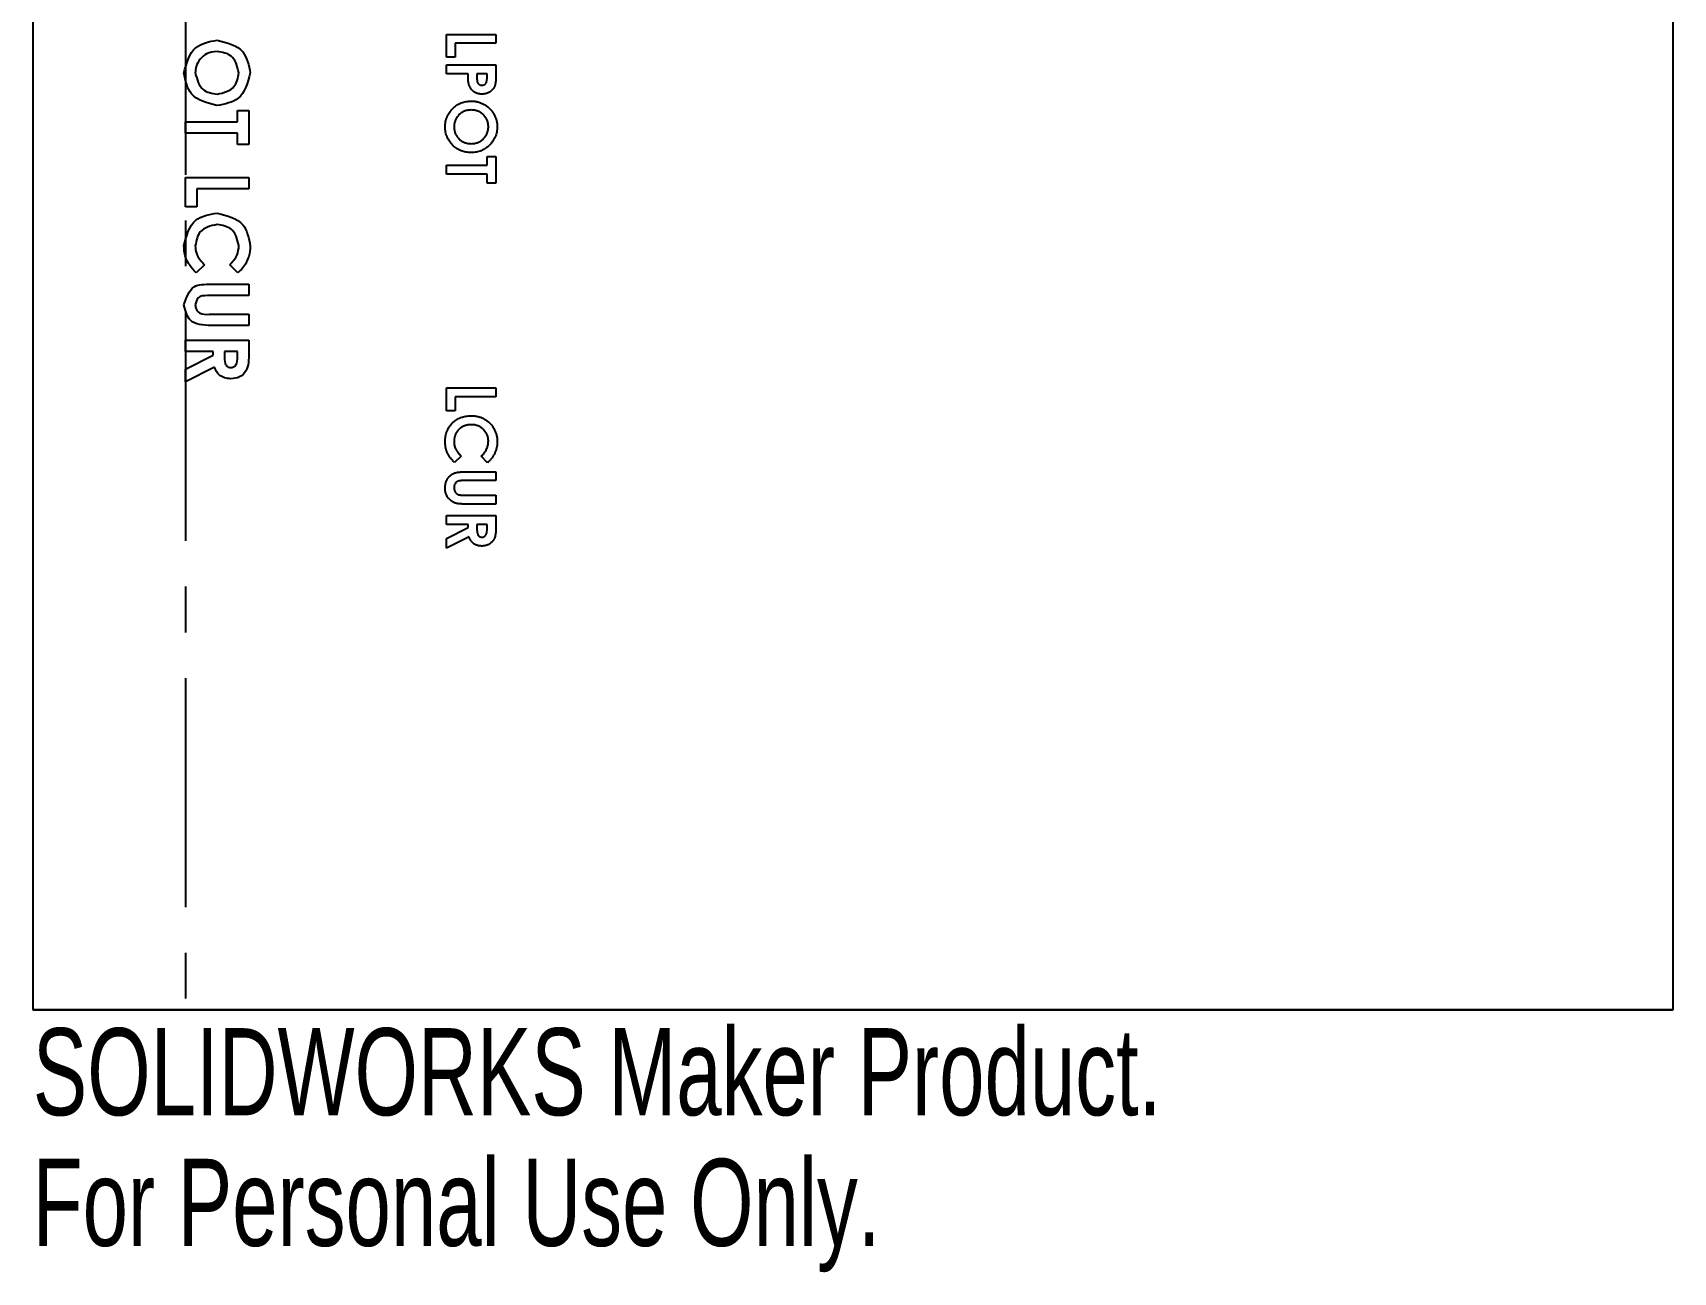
# Model space of a CAD drawing. Header units: millimetres. Extents: x -1295 to -1204, y -914 to -779.
# Drawn here: x -1295.2 to -1204.2, y -913.9 to -845.2 of the extents above; entities that cross this region are included whole.
import ezdxf

# ---------------------------------------------------------------- set-up
doc = ezdxf.new("R2010")
doc.units = ezdxf.units.MM
doc.linetypes.add('CENTERX2', pattern=[20.32, 12.7, -2.54, 2.54, -2.54])
doc.styles.add('SLDTEXTSTYLE0', font='TXT', dxfattribs={"width": 0.7})

msp = doc.modelspace()

# ---------------------------------------------------------------- linework, layer by layer
at = {"color": 7, "linetype": 'Continuous', "lineweight": 25}
for p, q in [((-1295.195, -779.37), (-1295.195, -899.37)), ((-1204.195, -899.37), (-1204.195, -779.37)), ((-1272.25, -845.245), (-1269.5, -845.245)), ((-1272.25, -846.514), (-1272.25, -845.245)), ((-1269.5, -845.245), (-1269.5, -845.738)), ((-1269.5, -845.738), (-1271.756, -845.738)), ((-1271.756, -845.738), (-1271.756, -846.514)), ((-1271.756, -846.514), (-1272.25, -846.514)), ((-1272.25, -847.431), (-1272.25, -846.937)), ((-1272.25, -846.937), (-1269.5, -846.937)), ((-1269.5, -846.937), (-1269.5, -847.488)), ((-1271.051, -847.431), (-1272.25, -847.431)), ((-1269.994, -847.431), (-1270.558, -847.431)), ((-1270.558, -847.431), (-1270.558, -847.605)), ((-1270.281, -848.065), (-1270.281, -848.065)), ((-1270.048, -847.936), (-1270.048, -847.936)), ((-1269.994, -847.586), (-1269.994, -847.431)), ((-1270.874, -848.947), (-1270.874, -848.947)), ((-1272.32, -850.384), (-1272.32, -850.384)), ((-1269.429, -850.38), (-1269.429, -850.38)), ((-1270.877, -851.309), (-1270.877, -851.309)), ((-1272.25, -853.001), (-1272.25, -852.508)), ((-1272.25, -852.508), (-1269.994, -852.508)), ((-1269.994, -852.014), (-1269.5, -852.014)), ((-1269.994, -852.508), (-1269.994, -852.014)), ((-1269.5, -852.014), (-1269.5, -853.495)), ((-1269.994, -853.001), (-1272.25, -853.001)), ((-1269.994, -853.495), (-1269.994, -853.001)), ((-1269.5, -853.495), (-1269.994, -853.495)), ((-1272.25, -864.857), (-1269.5, -864.857)), ((-1272.25, -866.126), (-1272.25, -864.857)), ((-1269.5, -865.351), (-1271.756, -865.351)), ((-1271.756, -865.351), (-1271.756, -866.126)), ((-1269.5, -864.857), (-1269.5, -865.351)), ((-1271.756, -866.126), (-1272.25, -866.126)), ((-1270.871, -866.408), (-1270.871, -866.408)), ((-1272.32, -867.836), (-1272.32, -867.836)), ((-1269.429, -867.844), (-1269.429, -867.844)), ((-1271.427, -868.655), (-1271.796, -869.006)), ((-1271.427, -868.655), (-1271.427, -868.655)), ((-1269.977, -869.017), (-1270.323, -868.655)), ((-1270.323, -868.655), (-1270.323, -868.655)), ((-1271.141, -869.511), (-1269.5, -869.511)), ((-1271.141, -869.511), (-1271.141, -869.511)), ((-1269.5, -869.511), (-1269.5, -870.004)), ((-1272.32, -870.412), (-1272.32, -870.412)), ((-1269.5, -870.004), (-1271.289, -870.004)), ((-1271.224, -870.815), (-1269.5, -870.815)), ((-1271.224, -870.815), (-1271.224, -870.815)), ((-1269.5, -870.815), (-1269.5, -871.309)), ((-1269.5, -871.309), (-1271.141, -871.309)), ((-1272.25, -871.944), (-1269.5, -871.944)), ((-1272.25, -872.437), (-1272.25, -871.944)), ((-1271.051, -872.437), (-1272.25, -872.437)), ((-1272.25, -873.211), (-1271.051, -872.605)), ((-1271.051, -872.605), (-1271.051, -872.437)), ((-1269.994, -872.437), (-1270.558, -872.437)), ((-1270.558, -872.437), (-1270.558, -872.629)), ((-1269.994, -872.605), (-1269.994, -872.437)), ((-1269.5, -871.944), (-1269.5, -872.519)), ((-1270.995, -873.125), (-1272.25, -873.759)), ((-1272.25, -873.759), (-1272.25, -873.211)), ((-1295.195, -899.37), (-1204.195, -899.37)), ((-1204.195, -899.37), (-1295.195, -899.37))]:
    msp.add_line(p, q, dxfattribs=at)
at = {"color": 7, "linetype": 'CENTERX2'}
msp.add_line((-1286.719, -779.37), (-1286.719, -899.37), dxfattribs=at)
at = {"color": 7, "linetype": 'Continuous'}
for p, q in [((-1283.847, -850.094), (-1283.847, -849.466)), ((-1283.847, -849.466), (-1283.219, -849.466)), ((-1283.219, -849.466), (-1283.219, -851.351)), ((-1286.719, -850.722), (-1286.719, -850.094)), ((-1286.719, -850.094), (-1283.847, -850.094)), ((-1283.847, -850.722), (-1286.719, -850.722)), ((-1283.847, -851.351), (-1283.847, -850.722)), ((-1283.219, -851.351), (-1283.847, -851.351)), ((-1286.719, -854.806), (-1286.719, -853.19)), ((-1286.719, -853.19), (-1283.219, -853.19)), ((-1283.219, -853.19), (-1283.219, -853.819)), ((-1283.219, -853.819), (-1286.09, -853.819)), ((-1286.09, -853.819), (-1286.09, -854.806)), ((-1286.09, -854.806), (-1286.719, -854.806)), ((-1285.671, -858.025), (-1286.14, -858.471)), ((-1283.826, -858.485), (-1284.266, -858.025)), ((-1283.219, -859.742), (-1285.496, -859.742)), ((-1285.307, -859.113), (-1283.219, -859.113)), ((-1283.219, -859.113), (-1283.219, -859.742)), ((-1285.412, -860.774), (-1283.219, -860.774)), ((-1283.219, -860.774), (-1283.219, -861.402)), ((-1283.219, -861.402), (-1285.307, -861.402)), ((-1286.719, -862.838), (-1286.719, -862.21)), ((-1286.719, -862.21), (-1283.219, -862.21)), ((-1283.219, -862.21), (-1283.219, -862.942)), ((-1285.193, -862.838), (-1286.719, -862.838)), ((-1286.719, -863.822), (-1285.193, -863.051)), ((-1285.193, -863.051), (-1285.193, -862.838)), ((-1284.565, -862.838), (-1284.565, -863.083)), ((-1283.847, -862.838), (-1284.565, -862.838)), ((-1283.847, -863.052), (-1283.847, -862.838)), ((-1285.121, -863.713), (-1286.719, -864.521)), ((-1286.719, -864.521), (-1286.719, -863.822))]:
    msp.add_line(p, q, dxfattribs=at)
for points, knots in [([(-1286.808, -847.391), (-1286.662, -846.837), (-1286.398, -845.84), (-1285.407, -845.648), (-1284.967, -845.562)], [0, 0, 0, 0, 0.556348, 1, 1, 1, 1]), ([(-1284.976, -846.19), (-1285.18, -846.211), (-1285.544, -846.247), (-1285.799, -846.507), (-1285.911, -846.621)], [0, 0, 0, 0, 0.559366, 1, 1, 1, 1]), ([(-1283.757, -847.377), (-1283.854, -847.011), (-1284.028, -846.353), (-1284.684, -846.24), (-1284.976, -846.19)], [0, 0, 0, 0, 0.5562023, 1, 1, 1, 1]), ([(-1284.967, -845.562), (-1284.413, -845.706), (-1283.418, -845.964), (-1283.218, -846.95), (-1283.129, -847.387)], [0, 0, 0, 0, 0.556892, 1, 1, 1, 1]), ([(-1285.911, -846.621), (-1285.998, -846.752), (-1286.153, -846.987), (-1286.172, -847.266), (-1286.18, -847.389)], [0, 0, 0, 0, 0.559367, 1, 1, 1, 1]), ([(-1284.979, -849.197), (-1285.531, -849.057), (-1286.521, -848.805), (-1286.72, -847.825), (-1286.808, -847.391)], [0, 0, 0, 0, 0.5572271, 1, 1, 1, 1]), ([(-1286.18, -847.389), (-1286.082, -847.75), (-1285.905, -848.398), (-1285.258, -848.516), (-1284.971, -848.569)], [0, 0, 0, 0, 0.556352, 1, 1, 1, 1]), ([(-1283.129, -847.387), (-1283.281, -847.937), (-1283.555, -848.925), (-1284.542, -849.113), (-1284.979, -849.197)], [0, 0, 0, 0, 0.556598, 1, 1, 1, 1]), ([(-1284.971, -848.569), (-1284.605, -848.477), (-1283.949, -848.312), (-1283.816, -847.664), (-1283.757, -847.377)], [0, 0, 0, 0, 0.5573768, 1, 1, 1, 1]), ([(-1286.808, -856.982), (-1286.668, -856.419), (-1286.417, -855.405), (-1285.41, -855.239), (-1284.963, -855.165)], [0, 0, 0, 0, 0.556086, 1, 1, 1, 1]), ([(-1284.963, -855.165), (-1284.406, -855.305), (-1283.405, -855.559), (-1283.214, -856.551), (-1283.129, -856.992)], [0, 0, 0, 0, 0.556026, 1, 1, 1, 1]), ([(-1284.962, -855.793), (-1285.334, -855.877), (-1286.002, -856.029), (-1286.126, -856.687), (-1286.18, -856.979)], [0, 0, 0, 0, 0.55691, 1, 1, 1, 1]), ([(-1283.757, -856.967), (-1283.855, -856.608), (-1284.03, -855.961), (-1284.675, -855.845), (-1284.962, -855.793)], [0, 0, 0, 0, 0.556217, 1, 1, 1, 1]), ([(-1286.14, -858.471), (-1286.27, -858.331), (-1286.485, -858.1), (-1286.695, -857.713), (-1286.793, -857.352), (-1286.803, -857.106), (-1286.808, -856.982)], [0, 0, 0, 0, 0.3400396, 0.5599715, 0.7799177, 1, 1, 1, 1]), ([(-1286.18, -856.979), (-1286.17, -857.116), (-1286.153, -857.341), (-1286.014, -857.624), (-1285.856, -857.836), (-1285.733, -857.962), (-1285.671, -858.025)], [0, 0, 0, 0, 0.339425, 0.559354, 0.779608, 1, 1, 1, 1]), ([(-1284.266, -858.025), (-1284.108, -857.856), (-1283.825, -857.554), (-1283.778, -857.147), (-1283.757, -856.967)], [0, 0, 0, 0, 0.560038, 1, 1, 1, 1]), ([(-1283.129, -856.992), (-1283.145, -857.185), (-1283.173, -857.503), (-1283.35, -857.911), (-1283.553, -858.228), (-1283.735, -858.4), (-1283.826, -858.485)], [0, 0, 0, 0, 0.339461, 0.5596666, 0.77983, 1, 1, 1, 1]), ([(-1286.808, -860.26), (-1286.673, -859.848), (-1286.426, -859.097), (-1285.654, -859.109), (-1285.307, -859.113)], [0, 0, 0, 0, 0.549487, 1, 1, 1, 1]), ([(-1285.496, -859.742), (-1285.701, -859.745), (-1286.064, -859.752), (-1286.145, -860.096), (-1286.18, -860.246)], [0, 0, 0, 0, 0.562487, 1, 1, 1, 1]), ([(-1285.307, -861.402), (-1285.752, -861.379), (-1286.547, -861.34), (-1286.729, -860.589), (-1286.808, -860.26)], [0, 0, 0, 0, 0.561353, 1, 1, 1, 1]), ([(-1286.18, -860.246), (-1286.171, -860.336), (-1286.152, -860.517), (-1285.883, -860.797), (-1285.601, -860.783), (-1285.412, -860.774)], [0, 0, 0, 0, 0.250311, 0.499501, 1, 1, 1, 1]), ([(-1284.565, -863.083), (-1284.566, -863.224), (-1284.569, -863.434), (-1284.425, -863.709), (-1284.278, -863.726), (-1284.204, -863.735)], [0, 0, 0, 0, 0.503428, 0.751418, 1, 1, 1, 1]), ([(-1283.219, -862.942), (-1283.214, -863.287), (-1283.206, -863.804), (-1283.713, -864.307), (-1284.046, -864.345), (-1284.213, -864.363)], [0, 0, 0, 0, 0.500223, 0.749745, 1, 1, 1, 1]), ([(-1284.204, -863.735), (-1284.131, -863.72), (-1283.985, -863.69), (-1283.833, -863.416), (-1283.841, -863.198), (-1283.847, -863.052)], [0, 0, 0, 0, 0.247456, 0.496678, 1, 1, 1, 1]), ([(-1284.213, -864.363), (-1284.446, -864.326), (-1284.866, -864.258), (-1285.043, -863.88), (-1285.121, -863.713)], [0, 0, 0, 0, 0.557209, 1, 1, 1, 1])]:
    msp.add_open_spline(points, degree=3, knots=knots, dxfattribs=at)
at = {"color": 7, "linetype": 'Continuous', "lineweight": 25}
for points, knots in [([(-1271.009, -847.991), (-1271.013, -847.977), (-1271.021, -847.946), (-1271.028, -847.896), (-1271.035, -847.838), (-1271.041, -847.771), (-1271.046, -847.697), (-1271.049, -847.616), (-1271.051, -847.526), (-1271.051, -847.463), (-1271.051, -847.431)], [0, 0, 0, 0, 0.077373, 0.167614, 0.272108, 0.390016, 0.521363, 0.667272, 0.82681, 1, 1, 1, 1]), ([(-1270.281, -848.559), (-1270.304, -848.559), (-1270.349, -848.558), (-1270.415, -848.551), (-1270.479, -848.538), (-1270.539, -848.522), (-1270.596, -848.501), (-1270.651, -848.474), (-1270.702, -848.443), (-1270.75, -848.407), (-1270.795, -848.367), (-1270.837, -848.324), (-1270.874, -848.277), (-1270.908, -848.226), (-1270.939, -848.172), (-1270.967, -848.115), (-1270.991, -848.055), (-1271.003, -848.012), (-1271.009, -847.991)], [0, 0, 0, 0, 0.068863, 0.135324, 0.199253, 0.261503, 0.322661, 0.382747, 0.442522, 0.50232, 0.56277, 0.622352, 0.682289, 0.743376, 0.805048, 0.868091, 0.933123, 1, 1, 1, 1]), ([(-1270.558, -847.605), (-1270.557, -847.637), (-1270.557, -847.696), (-1270.552, -847.775), (-1270.544, -847.84), (-1270.532, -847.89), (-1270.514, -847.93), (-1270.493, -847.964), (-1270.468, -847.995), (-1270.437, -848.02), (-1270.403, -848.041), (-1270.365, -848.055), (-1270.324, -848.064), (-1270.295, -848.065), (-1270.281, -848.065)], [0, 0, 0, 0, 0.155172, 0.28552, 0.390535, 0.471014, 0.53849, 0.602942, 0.66656, 0.730177, 0.794928, 0.860217, 0.928115, 1, 1, 1, 1]), ([(-1269.5, -847.488), (-1269.5, -847.524), (-1269.5, -847.594), (-1269.504, -847.694), (-1269.511, -847.786), (-1269.519, -847.871), (-1269.531, -847.947), (-1269.544, -848.016), (-1269.561, -848.078), (-1269.58, -848.132), (-1269.603, -848.181), (-1269.627, -848.227), (-1269.657, -848.27), (-1269.687, -848.311), (-1269.722, -848.348), (-1269.76, -848.383), (-1269.801, -848.416), (-1269.845, -848.446), (-1269.891, -848.472), (-1269.94, -848.496), (-1269.992, -848.515), (-1270.045, -848.531), (-1270.101, -848.544), (-1270.159, -848.552), (-1270.219, -848.558), (-1270.26, -848.559), (-1270.281, -848.559)], [0, 0, 0, 0, 0.070781, 0.136552, 0.197012, 0.252923, 0.303687, 0.349719, 0.39124, 0.428479, 0.463057, 0.49715, 0.531002, 0.564226, 0.597701, 0.631421, 0.665597, 0.700451, 0.735881, 0.771092, 0.806975, 0.843534, 0.88094, 0.919294, 0.95918, 1, 1, 1, 1]), ([(-1270.281, -848.065), (-1270.268, -848.065), (-1270.243, -848.064), (-1270.207, -848.058), (-1270.173, -848.048), (-1270.142, -848.034), (-1270.114, -848.015), (-1270.089, -847.993), (-1270.066, -847.967), (-1270.054, -847.946), (-1270.048, -847.936)], [0, 0, 0, 0, 0.137788, 0.267341, 0.390444, 0.511778, 0.629509, 0.747829, 0.871885, 1, 1, 1, 1]), ([(-1270.048, -847.936), (-1270.044, -847.927), (-1270.034, -847.909), (-1270.023, -847.877), (-1270.014, -847.841), (-1270.007, -847.8), (-1270.001, -847.753), (-1269.996, -847.702), (-1269.994, -847.646), (-1269.994, -847.607), (-1269.994, -847.586)], [0, 0, 0, 0, 0.082101, 0.173825, 0.278953, 0.396639, 0.527316, 0.671298, 0.828754, 1, 1, 1, 1]), ([(-1272.32, -850.384), (-1272.319, -850.333), (-1272.317, -850.234), (-1272.296, -850.089), (-1272.263, -849.949), (-1272.215, -849.817), (-1272.155, -849.691), (-1272.081, -849.572), (-1271.993, -849.459), (-1271.894, -849.354), (-1271.785, -849.259), (-1271.67, -849.176), (-1271.549, -849.105), (-1271.424, -849.047), (-1271.294, -849.002), (-1271.158, -848.97), (-1271.018, -848.951), (-1270.922, -848.948), (-1270.874, -848.947)], [0, 0, 0, 0, 0.066749, 0.131152, 0.193732, 0.255326, 0.316388, 0.378027, 0.440406, 0.504557, 0.568658, 0.630986, 0.692288, 0.752615, 0.8132, 0.874016, 0.936158, 1, 1, 1, 1]), ([(-1272.32, -850.384), (-1272.319, -850.333), (-1272.317, -850.234), (-1272.296, -850.089), (-1272.263, -849.949), (-1272.215, -849.817), (-1272.155, -849.691), (-1272.081, -849.572), (-1271.993, -849.459), (-1271.894, -849.354), (-1271.785, -849.259), (-1271.67, -849.176), (-1271.549, -849.105), (-1271.424, -849.047), (-1271.294, -849.002), (-1271.158, -848.97), (-1271.018, -848.951), (-1270.922, -848.948), (-1270.874, -848.947)], [0, 0, 0, 0, 0.066749, 0.131152, 0.193732, 0.255326, 0.316388, 0.378027, 0.440406, 0.504557, 0.568658, 0.630986, 0.692288, 0.752615, 0.8132, 0.874016, 0.936158, 1, 1, 1, 1]), ([(-1270.874, -848.947), (-1270.841, -848.947), (-1270.777, -848.948), (-1270.681, -848.958), (-1270.587, -848.973), (-1270.495, -848.993), (-1270.405, -849.02), (-1270.318, -849.053), (-1270.231, -849.092), (-1270.148, -849.137), (-1270.067, -849.186), (-1269.991, -849.241), (-1269.919, -849.3), (-1269.851, -849.363), (-1269.787, -849.431), (-1269.727, -849.503), (-1269.673, -849.581), (-1269.622, -849.661), (-1269.577, -849.745), (-1269.538, -849.831), (-1269.504, -849.918), (-1269.477, -850.008), (-1269.455, -850.098), (-1269.441, -850.191), (-1269.431, -850.285), (-1269.43, -850.348), (-1269.429, -850.38)], [0, 0, 0, 0, 0.043115, 0.085683, 0.127595, 0.169006, 0.210449, 0.251829, 0.293462, 0.335399, 0.377495, 0.418707, 0.459892, 0.500892, 0.541892, 0.583232, 0.624982, 0.667207, 0.709589, 0.751101, 0.792567, 0.833544, 0.874827, 0.916017, 0.957859, 1, 1, 1, 1]), ([(-1270.874, -848.947), (-1270.841, -848.947), (-1270.777, -848.948), (-1270.681, -848.958), (-1270.587, -848.973), (-1270.495, -848.993), (-1270.405, -849.02), (-1270.318, -849.053), (-1270.231, -849.092), (-1270.148, -849.137), (-1270.067, -849.186), (-1269.991, -849.241), (-1269.919, -849.3), (-1269.851, -849.363), (-1269.787, -849.431), (-1269.727, -849.503), (-1269.673, -849.581), (-1269.622, -849.661), (-1269.577, -849.745), (-1269.538, -849.831), (-1269.504, -849.918), (-1269.477, -850.008), (-1269.455, -850.098), (-1269.441, -850.191), (-1269.431, -850.285), (-1269.43, -850.348), (-1269.429, -850.38)], [0, 0, 0, 0, 0.043115, 0.085683, 0.127595, 0.169006, 0.210449, 0.251829, 0.293462, 0.335399, 0.377495, 0.418707, 0.459892, 0.500892, 0.541892, 0.583232, 0.624982, 0.667207, 0.709589, 0.751101, 0.792567, 0.833544, 0.874827, 0.916017, 0.957859, 1, 1, 1, 1]), ([(-1271.615, -849.779), (-1271.632, -849.801), (-1271.666, -849.845), (-1271.709, -849.914), (-1271.745, -849.986), (-1271.775, -850.061), (-1271.798, -850.138), (-1271.815, -850.217), (-1271.825, -850.299), (-1271.826, -850.354), (-1271.827, -850.382)], [0, 0, 0, 0, 0.127991, 0.253098, 0.376184, 0.498936, 0.621526, 0.745707, 0.871575, 1, 1, 1, 1]), ([(-1270.88, -849.44), (-1270.918, -849.442), (-1270.992, -849.444), (-1271.1, -849.459), (-1271.201, -849.486), (-1271.297, -849.523), (-1271.387, -849.571), (-1271.47, -849.629), (-1271.547, -849.698), (-1271.592, -849.752), (-1271.615, -849.779)], [0, 0, 0, 0, 0.134797, 0.264181, 0.388435, 0.509667, 0.630435, 0.750688, 0.873464, 1, 1, 1, 1]), ([(-1269.923, -850.372), (-1269.924, -850.34), (-1269.926, -850.277), (-1269.939, -850.184), (-1269.959, -850.094), (-1269.989, -850.009), (-1270.028, -849.928), (-1270.074, -849.85), (-1270.13, -849.777), (-1270.192, -849.708), (-1270.262, -849.646), (-1270.336, -849.59), (-1270.417, -849.545), (-1270.5, -849.506), (-1270.589, -849.477), (-1270.682, -849.455), (-1270.78, -849.443), (-1270.846, -849.441), (-1270.88, -849.44)], [0, 0, 0, 0, 0.064604, 0.127503, 0.188508, 0.248691, 0.308577, 0.368787, 0.429858, 0.492768, 0.555705, 0.617662, 0.678956, 0.74018, 0.802339, 0.866301, 0.931712, 1, 1, 1, 1]), ([(-1270.883, -851.803), (-1270.933, -851.801), (-1271.03, -851.799), (-1271.172, -851.779), (-1271.309, -851.747), (-1271.44, -851.701), (-1271.566, -851.643), (-1271.685, -851.572), (-1271.798, -851.487), (-1271.905, -851.391), (-1272.002, -851.285), (-1272.087, -851.173), (-1272.159, -851.055), (-1272.219, -850.931), (-1272.265, -850.802), (-1272.297, -850.668), (-1272.317, -850.528), (-1272.319, -850.432), (-1272.32, -850.384)], [0, 0, 0, 0, 0.065715, 0.129494, 0.191702, 0.253134, 0.314179, 0.375809, 0.43847, 0.502816, 0.566965, 0.629382, 0.690509, 0.751099, 0.811688, 0.872943, 0.935508, 1, 1, 1, 1]), ([(-1271.827, -850.382), (-1271.826, -850.414), (-1271.824, -850.476), (-1271.812, -850.568), (-1271.79, -850.655), (-1271.76, -850.74), (-1271.721, -850.82), (-1271.673, -850.897), (-1271.618, -850.971), (-1271.554, -851.04), (-1271.484, -851.103), (-1271.409, -851.158), (-1271.33, -851.205), (-1271.247, -851.243), (-1271.16, -851.273), (-1271.069, -851.293), (-1270.974, -851.306), (-1270.91, -851.308), (-1270.877, -851.309)], [0, 0, 0, 0, 0.064141, 0.126199, 0.186822, 0.24691, 0.307224, 0.368112, 0.430322, 0.494119, 0.558218, 0.6211, 0.682558, 0.744063, 0.805909, 0.868982, 0.933254, 1, 1, 1, 1]), ([(-1271.827, -850.382), (-1271.826, -850.414), (-1271.824, -850.476), (-1271.812, -850.568), (-1271.79, -850.655), (-1271.76, -850.74), (-1271.721, -850.82), (-1271.673, -850.897), (-1271.618, -850.971), (-1271.554, -851.04), (-1271.484, -851.103), (-1271.409, -851.158), (-1271.33, -851.205), (-1271.247, -851.243), (-1271.16, -851.273), (-1271.069, -851.293), (-1270.974, -851.306), (-1270.91, -851.308), (-1270.877, -851.309)], [0, 0, 0, 0, 0.064141, 0.126199, 0.186822, 0.24691, 0.307224, 0.368112, 0.430322, 0.494119, 0.558218, 0.6211, 0.682558, 0.744063, 0.805909, 0.868982, 0.933254, 1, 1, 1, 1]), ([(-1269.429, -850.38), (-1269.431, -850.428), (-1269.433, -850.522), (-1269.454, -850.661), (-1269.487, -850.795), (-1269.533, -850.924), (-1269.593, -851.047), (-1269.666, -851.165), (-1269.753, -851.279), (-1269.851, -851.385), (-1269.959, -851.482), (-1270.074, -851.568), (-1270.194, -851.641), (-1270.321, -851.7), (-1270.453, -851.746), (-1270.591, -851.778), (-1270.735, -851.799), (-1270.833, -851.801), (-1270.883, -851.803)], [0, 0, 0, 0, 0.06339, 0.125147, 0.185634, 0.245956, 0.306302, 0.367332, 0.430072, 0.494704, 0.559368, 0.622545, 0.684488, 0.745828, 0.807446, 0.870006, 0.933933, 1, 1, 1, 1]), ([(-1270.877, -851.309), (-1270.844, -851.308), (-1270.779, -851.306), (-1270.685, -851.294), (-1270.594, -851.272), (-1270.507, -851.242), (-1270.424, -851.204), (-1270.345, -851.157), (-1270.27, -851.101), (-1270.199, -851.037), (-1270.134, -850.968), (-1270.078, -850.894), (-1270.029, -850.816), (-1269.991, -850.734), (-1269.961, -850.649), (-1269.938, -850.56), (-1269.926, -850.468), (-1269.924, -850.404), (-1269.923, -850.372)], [0, 0, 0, 0, 0.065939, 0.129791, 0.192175, 0.253617, 0.314719, 0.376282, 0.438973, 0.503175, 0.567329, 0.629651, 0.69065, 0.751238, 0.811754, 0.872788, 0.93554, 1, 1, 1, 1]), ([(-1270.877, -851.309), (-1270.844, -851.308), (-1270.779, -851.306), (-1270.685, -851.294), (-1270.594, -851.272), (-1270.507, -851.242), (-1270.424, -851.204), (-1270.345, -851.157), (-1270.27, -851.101), (-1270.199, -851.037), (-1270.134, -850.968), (-1270.078, -850.894), (-1270.029, -850.816), (-1269.991, -850.734), (-1269.961, -850.649), (-1269.938, -850.56), (-1269.926, -850.468), (-1269.924, -850.404), (-1269.923, -850.372)], [0, 0, 0, 0, 0.065939, 0.129791, 0.192175, 0.253617, 0.314719, 0.376282, 0.438973, 0.503175, 0.567329, 0.629651, 0.69065, 0.751238, 0.811754, 0.872788, 0.93554, 1, 1, 1, 1]), ([(-1272.32, -867.836), (-1272.319, -867.785), (-1272.317, -867.685), (-1272.298, -867.538), (-1272.266, -867.398), (-1272.221, -867.265), (-1272.163, -867.139), (-1272.093, -867.021), (-1272.01, -866.91), (-1271.915, -866.807), (-1271.81, -866.713), (-1271.697, -866.631), (-1271.576, -866.563), (-1271.449, -866.505), (-1271.314, -866.462), (-1271.173, -866.431), (-1271.024, -866.412), (-1270.922, -866.409), (-1270.871, -866.408)], [0, 0, 0, 0, 0.067374, 0.131832, 0.194455, 0.255566, 0.315587, 0.375625, 0.436133, 0.497772, 0.559461, 0.620267, 0.680775, 0.741575, 0.803222, 0.866497, 0.931913, 1, 1, 1, 1]), ([(-1272.32, -867.836), (-1272.319, -867.785), (-1272.317, -867.685), (-1272.298, -867.538), (-1272.266, -867.398), (-1272.221, -867.265), (-1272.163, -867.139), (-1272.093, -867.021), (-1272.01, -866.91), (-1271.915, -866.807), (-1271.81, -866.713), (-1271.697, -866.631), (-1271.576, -866.563), (-1271.449, -866.505), (-1271.314, -866.462), (-1271.173, -866.431), (-1271.024, -866.412), (-1270.922, -866.409), (-1270.871, -866.408)], [0, 0, 0, 0, 0.067374, 0.131832, 0.194455, 0.255566, 0.315587, 0.375625, 0.436133, 0.497772, 0.559461, 0.620267, 0.680775, 0.741575, 0.803222, 0.866497, 0.931913, 1, 1, 1, 1]), ([(-1270.869, -866.902), (-1270.892, -866.902), (-1270.938, -866.903), (-1271.005, -866.908), (-1271.07, -866.918), (-1271.132, -866.931), (-1271.193, -866.947), (-1271.253, -866.968), (-1271.31, -866.992), (-1271.365, -867.02), (-1271.417, -867.051), (-1271.467, -867.085), (-1271.514, -867.122), (-1271.558, -867.162), (-1271.599, -867.206), (-1271.637, -867.252), (-1271.672, -867.302), (-1271.705, -867.354), (-1271.733, -867.409), (-1271.759, -867.465), (-1271.78, -867.523), (-1271.797, -867.582), (-1271.811, -867.643), (-1271.82, -867.705), (-1271.826, -867.769), (-1271.827, -867.812), (-1271.827, -867.834)], [0, 0, 0, 0, 0.04599, 0.090647, 0.134497, 0.177347, 0.219284, 0.260927, 0.302462, 0.343585, 0.384146, 0.424344, 0.464381, 0.503969, 0.543783, 0.583766, 0.624386, 0.665518, 0.706649, 0.747805, 0.788877, 0.830204, 0.871696, 0.913726, 0.956584, 1, 1, 1, 1]), ([(-1270.871, -866.408), (-1270.837, -866.409), (-1270.77, -866.41), (-1270.671, -866.419), (-1270.575, -866.433), (-1270.482, -866.453), (-1270.392, -866.478), (-1270.304, -866.51), (-1270.22, -866.547), (-1270.139, -866.59), (-1270.06, -866.637), (-1269.986, -866.691), (-1269.916, -866.748), (-1269.849, -866.812), (-1269.787, -866.88), (-1269.728, -866.952), (-1269.674, -867.03), (-1269.624, -867.112), (-1269.578, -867.197), (-1269.538, -867.285), (-1269.504, -867.374), (-1269.477, -867.464), (-1269.456, -867.557), (-1269.44, -867.651), (-1269.432, -867.747), (-1269.43, -867.811), (-1269.429, -867.844)], [0, 0, 0, 0, 0.044668, 0.088522, 0.130976, 0.172908, 0.214009, 0.254998, 0.295309, 0.335907, 0.37632, 0.416323, 0.456499, 0.496665, 0.537199, 0.578092, 0.619901, 0.662604, 0.705271, 0.747628, 0.789409, 0.831248, 0.872811, 0.91486, 0.957022, 1, 1, 1, 1]), ([(-1270.871, -866.408), (-1270.837, -866.409), (-1270.77, -866.41), (-1270.671, -866.419), (-1270.575, -866.433), (-1270.482, -866.453), (-1270.392, -866.478), (-1270.304, -866.51), (-1270.22, -866.547), (-1270.139, -866.59), (-1270.06, -866.637), (-1269.986, -866.691), (-1269.916, -866.748), (-1269.849, -866.812), (-1269.787, -866.88), (-1269.728, -866.952), (-1269.674, -867.03), (-1269.624, -867.112), (-1269.578, -867.197), (-1269.538, -867.285), (-1269.504, -867.374), (-1269.477, -867.464), (-1269.456, -867.557), (-1269.44, -867.651), (-1269.432, -867.747), (-1269.43, -867.811), (-1269.429, -867.844)], [0, 0, 0, 0, 0.044668, 0.088522, 0.130976, 0.172908, 0.214009, 0.254998, 0.295309, 0.335907, 0.37632, 0.416323, 0.456499, 0.496665, 0.537199, 0.578092, 0.619901, 0.662604, 0.705271, 0.747628, 0.789409, 0.831248, 0.872811, 0.91486, 0.957022, 1, 1, 1, 1]), ([(-1269.923, -867.825), (-1269.924, -867.793), (-1269.926, -867.73), (-1269.938, -867.638), (-1269.96, -867.55), (-1269.99, -867.465), (-1270.029, -867.385), (-1270.076, -867.308), (-1270.132, -867.235), (-1270.195, -867.168), (-1270.265, -867.106), (-1270.339, -867.051), (-1270.418, -867.005), (-1270.501, -866.967), (-1270.587, -866.938), (-1270.678, -866.917), (-1270.772, -866.905), (-1270.837, -866.903), (-1270.869, -866.902)], [0, 0, 0, 0, 0.064715, 0.127707, 0.188882, 0.249158, 0.309661, 0.370225, 0.432332, 0.495782, 0.559304, 0.621861, 0.683322, 0.744523, 0.806088, 0.868994, 0.933419, 1, 1, 1, 1]), ([(-1271.796, -869.006), (-1271.819, -868.982), (-1271.866, -868.933), (-1271.932, -868.861), (-1271.991, -868.788), (-1272.046, -868.718), (-1272.095, -868.648), (-1272.137, -868.578), (-1272.175, -868.51), (-1272.206, -868.443), (-1272.234, -868.374), (-1272.257, -868.304), (-1272.277, -868.232), (-1272.293, -868.157), (-1272.305, -868.08), (-1272.314, -868.001), (-1272.32, -867.919), (-1272.32, -867.864), (-1272.32, -867.836)], [0, 0, 0, 0, 0.077784, 0.151817, 0.222542, 0.29028, 0.354643, 0.415801, 0.474713, 0.53043, 0.585584, 0.641307, 0.6979, 0.75542, 0.814521, 0.874876, 0.936669, 1, 1, 1, 1]), ([(-1271.827, -867.834), (-1271.826, -867.871), (-1271.824, -867.943), (-1271.807, -868.049), (-1271.78, -868.15), (-1271.749, -868.231), (-1271.718, -868.295), (-1271.688, -868.342), (-1271.656, -868.392), (-1271.619, -868.443), (-1271.578, -868.495), (-1271.531, -868.547), (-1271.481, -868.602), (-1271.445, -868.637), (-1271.427, -868.655)], [0, 0, 0, 0, 0.117044, 0.22996, 0.340689, 0.449881, 0.50608, 0.565321, 0.62822, 0.694742, 0.765029, 0.839587, 0.917753, 1, 1, 1, 1]), ([(-1270.323, -868.655), (-1270.291, -868.625), (-1270.229, -868.565), (-1270.148, -868.468), (-1270.079, -868.368), (-1270.021, -868.265), (-1269.977, -868.159), (-1269.946, -868.05), (-1269.926, -867.938), (-1269.924, -867.863), (-1269.923, -867.825)], [0, 0, 0, 0, 0.139413, 0.272761, 0.39951, 0.522802, 0.64266, 0.761583, 0.879795, 1, 1, 1, 1]), ([(-1269.429, -867.844), (-1269.43, -867.872), (-1269.431, -867.927), (-1269.438, -868.009), (-1269.448, -868.091), (-1269.465, -868.171), (-1269.484, -868.251), (-1269.51, -868.33), (-1269.538, -868.409), (-1269.572, -868.486), (-1269.609, -868.562), (-1269.65, -868.635), (-1269.695, -868.706), (-1269.744, -868.773), (-1269.797, -868.838), (-1269.853, -868.901), (-1269.913, -868.961), (-1269.956, -868.998), (-1269.977, -869.017)], [0, 0, 0, 0, 0.062276, 0.123904, 0.185067, 0.24684, 0.308435, 0.370241, 0.432587, 0.495925, 0.559351, 0.621943, 0.684393, 0.746986, 0.809441, 0.872508, 0.935769, 1, 1, 1, 1]), ([(-1272.32, -870.412), (-1272.32, -870.388), (-1272.319, -870.341), (-1272.312, -870.272), (-1272.302, -870.206), (-1272.287, -870.142), (-1272.268, -870.08), (-1272.244, -870.02), (-1272.216, -869.963), (-1272.184, -869.909), (-1272.149, -869.857), (-1272.111, -869.81), (-1272.071, -869.765), (-1272.029, -869.725), (-1271.985, -869.688), (-1271.939, -869.656), (-1271.89, -869.627), (-1271.838, -869.602), (-1271.781, -869.58), (-1271.715, -869.561), (-1271.641, -869.545), (-1271.558, -869.533), (-1271.466, -869.523), (-1271.366, -869.516), (-1271.256, -869.512), (-1271.18, -869.511), (-1271.141, -869.511)], [0, 0, 0, 0, 0.041716, 0.082306, 0.121576, 0.160073, 0.198001, 0.235575, 0.272725, 0.309812, 0.346569, 0.382461, 0.417249, 0.451311, 0.484834, 0.518013, 0.551052, 0.584156, 0.619453, 0.659145, 0.70346, 0.752831, 0.806837, 0.866137, 0.930499, 1, 1, 1, 1]), ([(-1272.32, -870.412), (-1272.32, -870.388), (-1272.319, -870.341), (-1272.312, -870.272), (-1272.302, -870.206), (-1272.287, -870.142), (-1272.268, -870.08), (-1272.244, -870.02), (-1272.216, -869.963), (-1272.184, -869.909), (-1272.149, -869.857), (-1272.111, -869.81), (-1272.071, -869.765), (-1272.029, -869.725), (-1271.985, -869.688), (-1271.939, -869.656), (-1271.89, -869.627), (-1271.838, -869.602), (-1271.781, -869.58), (-1271.715, -869.561), (-1271.641, -869.545), (-1271.558, -869.533), (-1271.466, -869.523), (-1271.366, -869.516), (-1271.256, -869.512), (-1271.18, -869.511), (-1271.141, -869.511)], [0, 0, 0, 0, 0.041716, 0.082306, 0.121576, 0.160073, 0.198001, 0.235575, 0.272725, 0.309812, 0.346569, 0.382461, 0.417249, 0.451311, 0.484834, 0.518013, 0.551052, 0.584156, 0.619453, 0.659145, 0.70346, 0.752831, 0.806837, 0.866137, 0.930499, 1, 1, 1, 1]), ([(-1271.141, -871.309), (-1271.174, -871.309), (-1271.238, -871.309), (-1271.329, -871.307), (-1271.413, -871.303), (-1271.489, -871.298), (-1271.557, -871.292), (-1271.617, -871.284), (-1271.67, -871.275), (-1271.729, -871.261), (-1271.797, -871.238), (-1271.876, -871.199), (-1271.953, -871.15), (-1272.028, -871.092), (-1272.097, -871.027), (-1272.158, -870.956), (-1272.21, -870.88), (-1272.251, -870.798), (-1272.283, -870.711), (-1272.304, -870.617), (-1272.318, -870.517), (-1272.32, -870.447), (-1272.32, -870.412)], [0, 0, 0, 0, 0.058539, 0.112566, 0.161777, 0.206504, 0.246443, 0.281985, 0.313198, 0.339791, 0.389396, 0.440456, 0.493937, 0.549959, 0.606468, 0.661298, 0.71467, 0.767607, 0.821627, 0.878109, 0.937204, 1, 1, 1, 1]), ([(-1271.289, -870.004), (-1271.308, -870.005), (-1271.344, -870.005), (-1271.395, -870.007), (-1271.442, -870.01), (-1271.485, -870.014), (-1271.524, -870.02), (-1271.559, -870.026), (-1271.589, -870.035), (-1271.624, -870.047), (-1271.663, -870.066), (-1271.703, -870.098), (-1271.74, -870.134), (-1271.771, -870.177), (-1271.796, -870.226), (-1271.814, -870.28), (-1271.825, -870.339), (-1271.826, -870.38), (-1271.827, -870.401)], [0, 0, 0, 0, 0.072219, 0.13949, 0.20037, 0.256433, 0.307804, 0.353659, 0.39442, 0.430156, 0.496666, 0.562018, 0.628755, 0.69741, 0.768079, 0.841338, 0.918336, 1, 1, 1, 1]), ([(-1271.827, -870.401), (-1271.826, -870.423), (-1271.825, -870.466), (-1271.812, -870.529), (-1271.793, -870.587), (-1271.764, -870.639), (-1271.731, -870.686), (-1271.692, -870.724), (-1271.649, -870.756), (-1271.608, -870.776), (-1271.571, -870.787), (-1271.538, -870.795), (-1271.499, -870.801), (-1271.455, -870.807), (-1271.405, -870.81), (-1271.35, -870.814), (-1271.289, -870.815), (-1271.246, -870.815), (-1271.224, -870.815)], [0, 0, 0, 0, 0.078802, 0.153651, 0.225206, 0.29531, 0.36319, 0.427095, 0.488999, 0.551225, 0.585358, 0.625416, 0.671592, 0.724656, 0.783348, 0.849131, 0.921326, 1, 1, 1, 1]), ([(-1271.827, -870.401), (-1271.826, -870.423), (-1271.825, -870.466), (-1271.812, -870.529), (-1271.793, -870.587), (-1271.764, -870.639), (-1271.731, -870.686), (-1271.692, -870.724), (-1271.649, -870.756), (-1271.608, -870.776), (-1271.571, -870.787), (-1271.538, -870.795), (-1271.499, -870.801), (-1271.455, -870.807), (-1271.405, -870.81), (-1271.35, -870.814), (-1271.289, -870.815), (-1271.246, -870.815), (-1271.224, -870.815)], [0, 0, 0, 0, 0.078802, 0.153651, 0.225206, 0.29531, 0.36319, 0.427095, 0.488999, 0.551225, 0.585358, 0.625416, 0.671592, 0.724656, 0.783348, 0.849131, 0.921326, 1, 1, 1, 1]), ([(-1270.558, -872.629), (-1270.557, -872.653), (-1270.557, -872.698), (-1270.555, -872.763), (-1270.549, -872.821), (-1270.542, -872.875), (-1270.533, -872.922), (-1270.522, -872.964), (-1270.509, -873.001), (-1270.493, -873.032), (-1270.475, -873.058), (-1270.454, -873.08), (-1270.431, -873.1), (-1270.405, -873.115), (-1270.376, -873.128), (-1270.345, -873.136), (-1270.311, -873.142), (-1270.287, -873.142), (-1270.275, -873.142)], [0, 0, 0, 0, 0.105558, 0.202122, 0.290736, 0.370617, 0.442748, 0.507764, 0.565672, 0.616562, 0.663447, 0.708377, 0.753458, 0.798569, 0.845127, 0.893728, 0.944698, 1, 1, 1, 1]), ([(-1269.5, -872.519), (-1269.5, -872.557), (-1269.5, -872.63), (-1269.504, -872.735), (-1269.51, -872.832), (-1269.519, -872.921), (-1269.53, -873.001), (-1269.544, -873.072), (-1269.56, -873.135), (-1269.579, -873.191), (-1269.601, -873.241), (-1269.625, -873.287), (-1269.654, -873.331), (-1269.685, -873.373), (-1269.72, -873.412), (-1269.758, -873.449), (-1269.8, -873.483), (-1269.844, -873.515), (-1269.891, -873.543), (-1269.941, -873.568), (-1269.992, -873.589), (-1270.046, -873.606), (-1270.102, -873.62), (-1270.16, -873.629), (-1270.22, -873.635), (-1270.26, -873.636), (-1270.281, -873.636)], [0, 0, 0, 0, 0.072877, 0.140162, 0.202243, 0.258851, 0.310778, 0.357037, 0.398448, 0.435299, 0.469507, 0.503055, 0.536158, 0.569602, 0.603019, 0.636633, 0.67089, 0.705962, 0.741342, 0.776451, 0.812145, 0.847995, 0.884542, 0.921987, 0.960205, 1, 1, 1, 1]), ([(-1270.275, -873.142), (-1270.26, -873.142), (-1270.231, -873.141), (-1270.19, -873.13), (-1270.152, -873.112), (-1270.117, -873.089), (-1270.086, -873.059), (-1270.06, -873.024), (-1270.038, -872.985), (-1270.024, -872.948), (-1270.016, -872.915), (-1270.01, -872.885), (-1270.005, -872.85), (-1270, -872.81), (-1269.997, -872.766), (-1269.995, -872.717), (-1269.994, -872.663), (-1269.994, -872.625), (-1269.994, -872.605)], [0, 0, 0, 0, 0.063763, 0.125251, 0.185397, 0.246785, 0.309395, 0.3725, 0.436991, 0.505001, 0.543261, 0.588403, 0.639621, 0.697924, 0.763292, 0.834993, 0.913881, 1, 1, 1, 1]), ([(-1270.281, -873.636), (-1270.303, -873.635), (-1270.345, -873.634), (-1270.408, -873.629), (-1270.467, -873.619), (-1270.524, -873.605), (-1270.579, -873.587), (-1270.631, -873.565), (-1270.68, -873.539), (-1270.726, -873.509), (-1270.769, -873.476), (-1270.81, -873.437), (-1270.848, -873.396), (-1270.882, -873.349), (-1270.915, -873.299), (-1270.945, -873.244), (-1270.972, -873.186), (-1270.987, -873.146), (-1270.995, -873.125)], [0, 0, 0, 0, 0.068741, 0.134789, 0.198536, 0.260386, 0.320962, 0.379904, 0.438503, 0.496154, 0.554265, 0.612749, 0.672513, 0.733646, 0.79679, 0.861936, 0.929398, 1, 1, 1, 1])]:
    msp.add_open_spline(points, degree=3, knots=knots, dxfattribs=at)

# ---------------------------------------------------------------- texts
at = {"color": 7, "linetype": 'Continuous', "char_height": 4.83362, "attachment_point": 1, "style": 'SLDTEXTSTYLE0'}
for s, insert in [('SOLIDWORKS Maker Product.', (-1295.195, -900.389)), ('For Personal Use Only.', (-1295.195, -907.64))]:
    msp.add_mtext(s, dxfattribs=dict(at, insert=insert))

doc.saveas('drawing.dxf')
